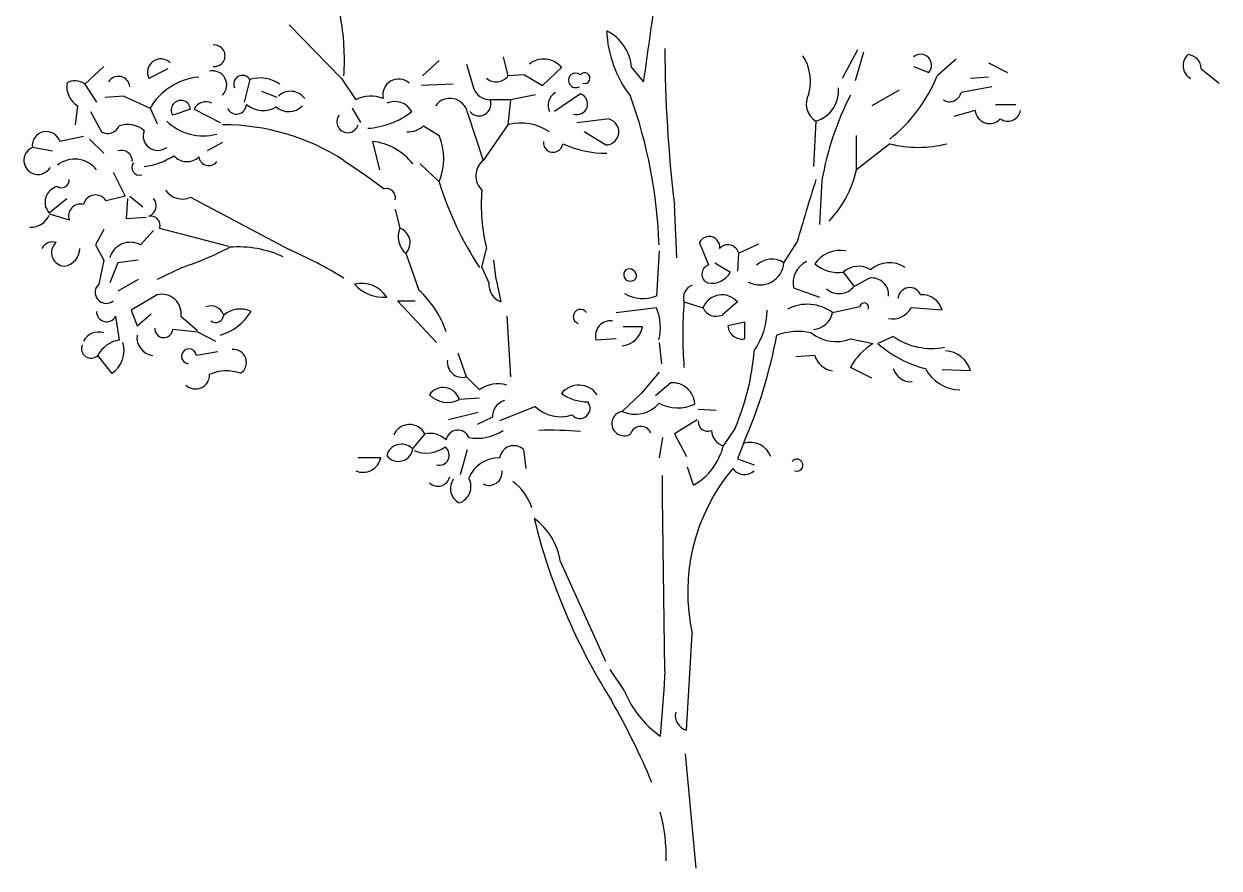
# Model space of a CAD drawing. Header units: millimetres. Extents: x 454 to 24074, y 929 to 15016.
# Drawn here: x 13280 to 15001, y 2118 to 3333 of the extents above; entities that cross this region are included whole.
import ezdxf

# ---------------------------------------------------------------- set-up
doc = ezdxf.new("R2010")
doc.units = ezdxf.units.MM
doc.layers.add('cadblocksdwg.com', color=255, linetype='Continuous')

# ---------------------------------------------------------------- blocks, each defined once
blk = doc.blocks.new('Trees side 020_cad-block.com')
at = {"color": 0}
for p, q in [((-1237.6, 4684.3), (-1090, 4533.3)), ((-633.7, 4593.7), (-620.3, 4540)), ((366, 4613.9), (322.4, 4533.3)), ((382.8, 4607.1), (359.3, 4526.6)), ((644.5, 4587), (590.8, 4540)), ((-1814.6, 4516.5), (-1760.9, 4566.9)), ((-1579.8, 4560.2), (-1633.4, 4533.3)), ((-814.9, 4583.7), (-861.8, 4540)), ((-737.7, 4573.6), (-717.6, 4506.5)), ((-469.3, 4563.5), (-523, 4513.2)), ((-271.4, 4563.5), (-237.8, 4523.3)), ((523.7, 4566.9), (567.3, 4550.1)), ((735, 4576.9), (788.7, 4550.1)), ((1335.6, 4560.2), (1385.9, 4519.9)), ((-1348.3, 4530), (-1365.1, 4466.2)), ((-1090, 4533.3), (-1049.7, 4473)), ((-573.3, 4543.4), (-620.3, 4540)), ((-573.3, 4543.4), (-523, 4513.2)), ((735, 4536.7), (684.7, 4533.3)), ((-1814.6, 4516.5), (-1781.1, 4466.2)), ((-1271.1, 4479.7), (-1314.7, 4496.4)), ((-774.6, 4516.5), (-865.2, 4513.2)), ((-543.1, 4486.4), (-613.6, 4473)), ((-415.6, 4489.7), (-489.5, 4439.4)), ((483.4, 4499.8), (406.3, 4456.2)), ((745.1, 4509.8), (657.9, 4493.1)), ((-1834.7, 4456.2), (-1841.4, 4402.5)), ((-1703.9, 4483), (-1757.6, 4479.7)), ((-1703.9, 4483), (-1630.1, 4449.5)), ((-613.6, 4473), (-670.6, 4473)), ((-613.6, 4473), (-620.3, 4402.5)), ((755.2, 4459.5), (812.2, 4459.5)), ((-1797.8, 4439.4), (-1767.6, 4382.4)), ((-1630.1, 4449.5), (-1610, 4405.8)), ((-1516, 4446.1), (-1566.3, 4429.3)), ((-1506, 4446.1), (-1432.1, 4409.2)), ((-1059.8, 4449.5), (-1036.3, 4409.2)), ((-734.4, 4436), (-690.7, 4301.9)), ((-425.7, 4409.2), (-341.8, 4419.3)), ((698.1, 4442.8), (637.8, 4426)), ((-858.5, 4399.1), (-814.9, 4372.3)), ((-620.3, 4402.5), (-690.7, 4301.9)), ((248.6, 4412.6), (241.9, 4285.1)), ((-1818, 4368.9), (-1885, 4355.5)), ((-1801.2, 4362.2), (-1760.9, 4322)), ((-1425.4, 4352.2), (-1469.1, 4328.7)), ((-1002.7, 4355.5), (-982.6, 4275)), ((-345.2, 4345.5), (-405.6, 4382.4)), ((362.7, 4275), (362.7, 4372.3)), ((-1962.2, 4338.8), (-1905.2, 4328.7)), ((456.6, 4348.8), (362.7, 4275)), ((-1083.3, 4301.9), (-1019.5, 4258.2)), ((-868.5, 4291.8), (-814.9, 4241.5)), ((-1734.1, 4268.3), (-1700.5, 4201.2)), ((-1019.5, 4258.2), (-969.2, 4221.3)), ((265.4, 4244.8), (258.7, 4120.7)), ((-1915.2, 4154.2), (-1864.9, 4194.5)), ((-1700.5, 4201.2), (-1754.2, 4187.8)), ((-1693.8, 4194.5), (-1697.2, 4137.5)), ((-1687.1, 4201.2), (-1650.2, 4171)), ((-1516, 4197.9), (-1237.6, 4050.2)), ((-1915.2, 4150.9), (-1858.2, 4134.1)), ((-939, 4164.3), (-925.6, 4110.6)), ((-143.9, 4026.8), (-150.6, 4177.7)), ((-1640.2, 4140.8), (-1697.2, 4137.5)), ((-1760.9, 4107.3), (-1784.4, 4063.7)), ((-1620, 4103.9), (-1656.9, 4063.7)), ((-1603.2, 4110.6), (-1408.7, 4060.3)), ((-1784.4, 4063.7), (-1760.9, 4020.1)), ((-694.1, 3999.9), (-680.7, 4053.6)), ((-194.2, 4046.9), (-200.9, 3919.4)), ((-53.3, 4006.6), (-80.2, 4070.4)), ((30.5, 4040.2), (87.6, 4067)), ((158, 4013.3), (194.9, 4070.4)), ((-1760.9, 4020.1), (-1774.3, 3952.9)), ((-1720.7, 4013.3), (-1744.1, 3956.3)), ((-1663.6, 4020.1), (-1720.7, 4013.3)), ((-908.8, 4040.2), (-871.9, 3936.2)), ((-653.8, 3966.4), (-660.5, 4020.1)), ((-36.6, 4013.3), (7.1, 3986.5)), ((30.5, 4040.2), (27.2, 3989.9)), ((-1539.5, 3999.9), (-1610, 3966.4)), ((-694.1, 3999.9), (-674, 3956.3)), ((325.8, 3986.5), (356, 3946.2)), ((-1663.6, 3966.4), (-1720.7, 3932.8)), ((-653.8, 3966.4), (-640.4, 3902.6)), ((399.6, 3969.7), (356, 3946.2)), ((-1610, 3922.7), (-1683.8, 3879.2)), ((184.9, 3942.9), (258.7, 3916)), ((-1683.8, 3879.2), (-1667, 3835.5)), ((-932.3, 3906), (-821.6, 3788.6)), ((-932.3, 3906), (-882, 3906)), ((-200.9, 3885.9), (-315, 3872.4)), ((-123.8, 3902.6), (-70.1, 3885.9)), ((27.2, 3902.6), (-16.4, 3865.7)), ((372.7, 3889.2), (295.6, 3872.4)), ((604.2, 3879.2), (517, 3885.9)), ((-1727.4, 3862.4), (-1717.3, 3795.3)), ((-1667, 3835.5), (-1626.7, 3869.1)), ((-1542.9, 3862.4), (-1495.9, 3822.1)), ((-623.7, 3862.4), (-613.6, 3691.3)), ((47.3, 3845.6), (0.3, 3835.5)), ((47.3, 3845.6), (47.3, 3798.6)), ((-1566.3, 3825.5), (-1495.9, 3818.8)), ((-1495.9, 3818.8), (-1445.6, 3791.9)), ((-241.2, 3832.2), (-294.9, 3832.2)), ((-315, 3798.6), (-372, 3795.3)), ((-194.2, 3788.6), (-187.5, 3728.2)), ((345.9, 3798.6), (409.6, 3785.2)), ((466.7, 3805.3), (423, 3785.2)), ((-1737.4, 3701.3), (-1777.7, 3751.7)), ((-1438.9, 3761.7), (-1499.3, 3751.7)), ((-737.7, 3691.3), (-761.2, 3758.4)), ((245.3, 3751.7), (191.6, 3748.3)), ((406.3, 3687.9), (345.9, 3718.1)), ((684.7, 3708.1), (604.2, 3711.4)), ((-737.7, 3691.3), (-700.8, 3654.4)), ((-194.2, 3704.7), (-244.5, 3644.3)), ((-244.5, 3644.3), (-298.2, 3594)), ((-160.7, 3674.5), (-204.3, 3637.6)), ((-700.8, 3630.9), (-757.8, 3627.5)), ((-704.2, 3590.6), (-788, 3570.5)), ((-663.9, 3577.2), (-707.5, 3557.1)), ((-543.1, 3607.4), (-643.8, 3567.2)), ((-83.5, 3600.7), (-33.2, 3597.3)), ((-86.9, 3570.5), (-150.6, 3530.2)), ((20.5, 3547), (-13.1, 3496.7)), ((-855.1, 3530.2), (-888.7, 3490)), ((-184.2, 3520.2), (-194.2, 3463.1)), ((-150.6, 3530.2), (-117.1, 3466.5)), ((-754.5, 3416.2), (-734.4, 3486.6)), ((-576.7, 3486.6), (-570, 3433)), ((44, 3503.4), (27.2, 3459.8)), ((-979.2, 3463.1), (-1043, 3463.1)), ((27.2, 3459.8), (74.2, 3443)), ((-184.2, 3352.4), (-184.2, 3412.8)), ((-96.9, 3386), (-113.7, 3436.3)), ((-177.5, 2862.6), (-184.2, 3352.4)), ((-472.7, 3171.3), (-345.2, 2889.5)), ((-117.1, 2694.9), (-100.3, 2966.6)), ((-291.5, 2805.6), (-331.8, 2866)), ((-177.5, 2862.6), (-180.8, 2809)), ((-180.8, 2809), (-190.9, 2678.1)), ((-120.4, 2627.8), (-90.2, 2305.7))]:
    blk.add_line(p, q, dxfattribs=at)
for centre, radius, start, end in [((30398.3, 333.2), 30921.7, 171.76017, 172.20588), ((-1801.2, 4583.7), 719.3, 356.524, 10.209), ((-399.9, 4552.3), 129, 4.976, 63.253), ((-18.8, 4680.5), 323.3, 182.305, 217.661), ((-1448.9, 4597.1), 30.4, 263.66, 96.3402), ((-1599.8, 4550.4), 37.7, 44.741, 206.934), ((-519.6, 4523.4), 64.3, 38.572, 128.7473), ((3500, 4621.2), 3677.5, 180.063, 186.927), ((100, 4524.6), 133.1, 344.792, 32.969), ((543.8, 4570.2), 30.9, 319.568, 130.4334), ((1325.2, 4569.2), 41, 130.405, 241.015), ((1295.4, 4560.4), 40.1, 359.632, 85.3895), ((-1453.9, 4514.4), 40, 315.456, 102.1659), ((-1799.2, 4512), 66.2, 173.134, 237.559), ((-1842, 4484.2), 42.4, 49.685, 122.6877), ((-1719.6, 4506.3), 32.7, 6.159, 148.784), ((-1477, 4360.1), 177.3, 95.0308, 149.7306), ((-1369.4, 4517), 24.8, 31.668, 204.935), ((-1319.5, 4441), 93.5, 53.891, 107.9283), ((-928.8, 4486.5), 44.9, 48.001, 193.157), ((-653.6, 4564.4), 41.2, 228.85, 323.829), ((-429.1, 4527.8), 20.6, 49.216, 299.364), ((-404, 4534), 15, 250.607, 141.2854), ((187.6, 4704.8), 435.6, 308.141, 337.774), ((-1233.7, 4448), 48.8, 35.407, 134.2047), ((-670.9, 4522.2), 49.3, 198.629, 270.295), ((-466.7, 4457.6), 40.5, 118.651, 206.641), ((-425.8, 4461.2), 30.2, 250.693, 70.428), ((278.6, 4461.6), 57.5, 150.731, 238.51), ((222.2, 4499), 90.4, 286.955, 4.725), ((1106, 4098.8), 853.2, 152.9843, 170.1458), ((625.9, 4500.1), 32.8, 236.063, 347.541), ((-1543.3, 4443.9), 27.3, 4.573, 212.295), ((-1473.1, 4431.4), 36, 60.97, 155.9001), ((-1386.3, 4460.4), 28, 203.014, 358.226), ((-1311.7, 4514.9), 72.4, 229.907, 300.946), ((-1239.3, 4492.1), 52.8, 228.175, 317.029), ((-1007.4, 4389), 94, 68.23, 116.7505), ((-939.5, 4414.3), 53.7, 27.839, 115.291), ((-784.1, 4425.9), 50.8, 11.563, 143.3789), ((-702, 4461.1), 33.6, 220.318, 20.612), ((-1559.5, 4018.9), 1366, 1.877, 19.86), ((-1072.4, 4410.7), 30.6, 142.527, 344.343), ((-1030.2, 4617.1), 225.1, 273.582, 307.87), ((-344.6, 4382.4), 37, 269.118, 85.6768), ((738.4, 4446.1), 40.4, 184.764, 318.366), ((789.9, 4448.6), 36.2, 234.056, 350.705), ((-1750.1, 4413.6), 35.8, 240.71, 336.162), ((-1693.6, 4331.8), 71.4, 49.061, 109.3702), ((-1608.3, 4371.3), 41.2, 159.561, 307.67), ((-1479.1, 4522.2), 151.1, 226.513, 284.134), ((-1424.7, 3773), 629.5, 57.154, 90.0668), ((-903.1, 4450), 67.7, 268.04, 311.269), ((-583.6, 4264.1), 143.2, 55.689, 104.8553), ((-1922.9, 4343.8), 39.6, 17.215, 187.314), ((-1020.6, 4189.7), 166.8, 37.745, 83.8603), ((-967.7, 4306.9), 166.3, 336.829, 23.171), ((-492.9, 4351.6), 27.1, 171.574, 354.178), ((-1946.2, 4302.1), 39.9, 113.602, 329.247), ((-1710.6, 4300.2), 30.2, 356.821, 109.4409), ((-342.9, 4617.5), 295.5, 245.39, 270.209), ((537.1, 4666.1), 327.4, 255.762, 284.238), ((-1842.9, 4227.8), 77.8, 37.342, 128.8361), ((-1660.5, 4281.7), 21.3, 140.936, 289.045), ((-1667.5, 4473.9), 190, 276.228, 303.369), ((-1526.2, 4347.1), 48.7, 220.88, 313.668), ((-1464.6, 4315.6), 28.2, 187.531, 322.605), ((-654.1, 4258.4), 56.8, 130.106, 225.311), ((65, 4341.5), 305, 316.304, 347.413), ((-1881.4, 4184.1), 45.2, 103.314, 221.387), ((-1880.1, 4246.7), 22, 238.055, 3.869), ((-1539.3, 4249.8), 56.9, 214.013, 294.097), ((-962.8, 4197.5), 24.7, 345.019, 104.9825), ((123.6, 4536.9), 983.9, 197.476, 213.08), ((-173.7, 4177.7), 522, 175.577, 193.757), ((8734.1, 1589.5), 8892.3, 162.6032, 163.8), ((-1784, 4169.6), 34.9, 31.428, 166.5178), ((-1645.8, 4174.4), 32.7, 292.254, 37.885), ((-1826.5, 4145.2), 33.6, 75.3, 199.282), ((-1964.9, 4167.3), 53.5, 265.72, 338.291), ((-1628.2, 4118.6), 26.2, 342.346, 101.6266), ((-868.8, 4086.9), 61.6, 157.361, 229.424), ((-939.3, 4070.1), 42.8, 315.541, 71.243), ((-53.1, 4057), 30.2, 353.592, 153.6288), ((-1905.2, 4037.8), 34.1, 72.814, 152.4247), ((-1869.8, 4041.6), 38.3, 131.287, 267.292), ((-1880.9, 4055.4), 52.9, 280.1, 358.071), ((-1685.7, 4010.2), 60.7, 61.715, 164.1486), ((-1835.4, 4882.6), 930.9, 288.534, 297.517), ((-1382.4, 3747.7), 310.1, 65.607, 94.2316), ((-1748.5, 2882.8), 1274.4, 58.531, 66.363), ((0.1, 4032.5), 31.4, 14.222, 137.7057), ((317.2, 3961.5), 86.7, 79.844, 146.0198), ((90.9, 4018), 67.3, 240.111, 356.035), ((123.8, 3960.2), 63.2, 57.205, 132.7353), ((252.2, 3955.4), 68.4, 116.356, 190.515), ((455.8, 3934.6), 79, 55.815, 132.0755), ((-275.3, 3979.8), 18.6, 133.782, 338.839), ((-278.1, 3975.6), 20.3, 352.875, 119.7453), ((-47, 3980.9), 26.5, 103.887, 248.483), ((-45.8, 4015.6), 60.3, 259.576, 331.117), ((311.7, 4088.1), 102.5, 229.599, 277.882), ((368.7, 3940.2), 63.1, 57.094, 132.8444), ((-1754.1, 3929.5), 30.9, 130.77, 310.433), ((-1033.2, 3872.1), 83.2, 31.842, 103.8251), ((-970.9, 4025.1), 109.4, 221.269, 274.399), ((-620.4, 3952.4), 53.7, 175.879, 248.131), ((-88.3, 3914.2), 37.4, 108.784, 198.086), ((314.2, 3979), 53, 228.055, 321.883), ((406.5, 3923.3), 47, 355.266, 98.4294), ((-1597.2, 3869.4), 54.8, 352.598, 103.4277), ((-1063.1, 3726.5), 283.8, 18.976, 47.645), ((-239.1, 4018.9), 106.5, 240.53, 290.996), ((-16.5, 3865.4), 57.4, 40.405, 159.159), ((513.2, 3909.8), 33.3, 22.955, 174.9903), ((547.7, 3864.5), 58.4, 14.535, 93.7883), ((-1459, 3852.3), 39.3, 19.983, 109.9826), ((-1375.7, 3810.9), 71.8, 64.622, 130.2407), ((-415.9, 3861.5), 20.3, 32.684, 251.565), ((-345, 3829.7), 154.6, 347.156, 21.316), ((1142.7, 3810.4), 1269.8, 175.833, 184.167), ((-33.1, 3902.8), 40.7, 204.659, 294.228), ((-92.8, 3882.1), 203.8, 324.969, 359.175), ((223.7, 3774.6), 121.4, 53.709, 117.2633), ((385, 3887.7), 12.4, 334.893, 173.2182), ((464.2, 3915), 60.3, 259.575, 331.117), ((-1752.8, 3874.9), 28.3, 178.284, 333.643), ((-1445.6, 3868.4), 23.6, 235.39, 353.497), ((-1477.4, 3957.7), 155.8, 286.882, 328.255), ((-331.1, 3806.8), 42.6, 81.92, 195.708), ((237, 3885.2), 60, 274.685, 347.688), ((-1775.9, 3770.9), 47, 71.372, 153.388), ((-1591.5, 3827.1), 25.2, 176.185, 356.185), ((-305.6, 3843.4), 65.3, 276.435, 350.094), ((40.3, 3838.1), 40.1, 183.666, 280.019), ((198.4, 3641), 178.3, 78.074, 109.817), ((304.9, 3901.6), 110.8, 231.045, 291.723), ((-1796.5, 3771.1), 27, 156.553, 314.057), ((-1703.7, 3712.8), 83.6, 99.3654, 152.3101), ((-1780.5, 3765.1), 76.9, 304.036, 17.776), ((-1615.4, 3802.9), 51.9, 173.625, 261.188), ((-1239.3, 4065.3), 1400.9, 336.351, 349.444), ((501.2, 3634.4), 176.5, 121.2663, 151.6711), ((636.6, 4028.9), 324, 228.775, 255.826), ((574.1, 3958.7), 187.2, 235.003, 281.354), ((-1520.2, 3749.2), 21.1, 6.737, 263.261), ((-1394.7, 3732.1), 36.5, 302.53, 96.049), ((-600.7, 3815.6), 676.8, 336.621, 355.722), ((304.9, 3769.6), 62.2, 196.738, 261.433), ((609.1, 3686.6), 78.6, 15.817, 86.2003), ((-748.6, 3733), 43.1, 173.003, 284.625), ((515.8, 3728.7), 51.1, 195.895, 275.088), ((658.2, 3768.8), 114.5, 208.156, 268.188), ((-1502.3, 3697.2), 40, 227.334, 1.122), ((-1414.5, 3590.3), 117.8, 70.462, 113.9432), ((-803, 3614.2), 47.1, 16.438, 145.3818), ((-649.5, 3587.7), 84.2, 72.136, 127.5952), ((-420.2, 3605.1), 62.8, 34.802, 141.3791), ((-394.1, 3753), 132.2, 235.311, 269.388), ((-156, 3612.3), 62.4, 1.68, 94.3448), ((-790.7, 3690.6), 71.2, 224.272, 297.547), ((-618.2, 3580.1), 45.8, 105.369, 183.556), ((-417.3, 3602.4), 28.6, 220.237, 40.237), ((-261.2, 3672.1), 86.4, 244.636, 320.813), ((-140.5, 3718.1), 114.1, 241.903, 294.278), ((-471.1, 3684.5), 105.6, 226.945, 287.606), ((-292.9, 3559.7), 34.6, 98.83, 301.62), ((-898, 3509.4), 47.7, 25.9, 158.5051), ((-761.9, 3507.9), 33.3, 21.717, 170.3), ((-504.6, 2480.2), 1060.5, 85.1887, 91.5383), ((-245.6, 3521.2), 30.5, 23.922, 162.8102), ((-57.2, 3564.5), 26.4, 174.296, 293.649), ((-840, 3467.5), 64.5, 45.422, 103.5308), ((-707.6, 3652.1), 134, 259.932, 303.447), ((2.6, 3543.5), 49.3, 183.663, 251.475), ((-921.2, 3458.7), 42.8, 47.062, 164.8291), ((-929.4, 3493.9), 40.9, 215.98, 354.53), ((-850.5, 3564.8), 88.6, 246.878, 306.285), ((-814.2, 3470.2), 28.2, 254.85, 55.118), ((-603.9, 3456.8), 40.4, 47.591, 170.9895), ((-182.5, 3537.9), 174.4, 299.385, 346.321), ((63.4, 3444.9), 61.6, 20.513, 108.3671), ((-1029.6, 3473.5), 51.4, 246.935, 348.356), ((-645.3, 3370.3), 92.9, 89.0518, 157.3047), ((194.7, 3442.1), 17.2, 247.745, 140.3298), ((-817.7, 3416.3), 33.7, 224.502, 348.277), ((-774.2, 3382.2), 49.4, 289.382, 28.909), ((-674, 3422.4), 37.1, 243.119, 5.898), ((429.9, 3084.1), 543.1, 140.023, 192.487), ((47.1, 3457.5), 41.4, 216.396, 310.923), ((-736.2, 3376.7), 46.4, 145.856, 242.216), ((-691.1, 3278.4), 144.7, 17.641, 54.413), ((-657.9, 3141), 187.7, 9.281, 53.578), ((1139.8, 3705.5), 1736.2, 193.776, 212.259), ((-21.2, 2915.6), 291.9, 202.134, 234.447), ((-2260.5, 1682.9), 2221.3, 22.902, 29.562), ((-105.3, 2736.2), 42.9, 167.811, 254.116), ((-638.6, 2339), 464.7, 358.379, 15.527)]:
    blk.add_arc(centre, radius, start, end, dxfattribs=at)

msp = doc.modelspace()

# ---------------------------------------------------------------- block references
at = {"layer": 'cadblocksdwg.com', "xscale": 0.5103099452236204, "yscale": 0.5103099452236204, "zscale": 0.5103099452236204}
msp.add_blockref('Trees side 020_cad-block.com', (14293.7, 940.9), dxfattribs=at)

doc.saveas('drawing.dxf')
